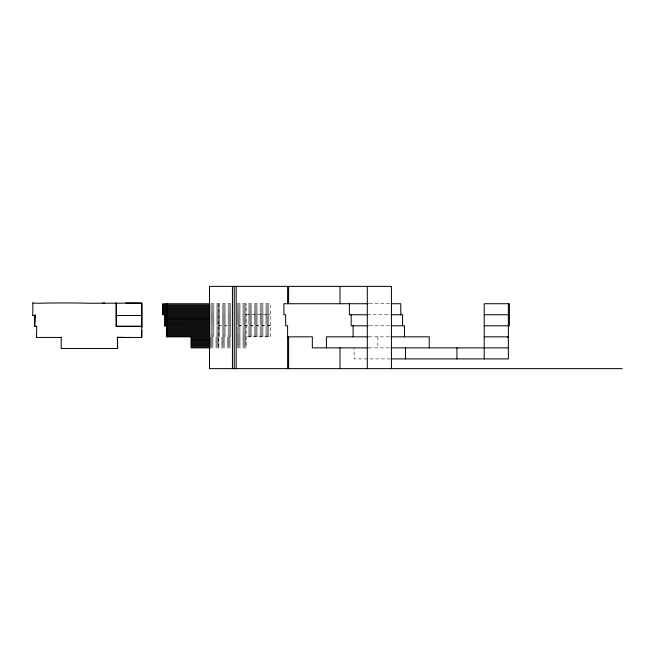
<?xml version="1.0" encoding="UTF-8"?>
<svg xmlns="http://www.w3.org/2000/svg" width="655" height="655" viewBox="0 0 655 655"><rect width="100%" height="100%" fill="white"/><g stroke="black" fill="none" stroke-linecap="round" stroke-linejoin="round"><path stroke-width="0.49" stroke-dasharray="3.27 2.46" d="M210.787 303.724L230.978 303.724M237.004 303.724L270.269 303.724L270.269 336.834L246.133 336.834M369.256 303.724L390.707 303.724M210.787 304.845L230.978 304.845M237.004 304.845L270.269 304.845M210.787 305.901L230.978 305.901M237.004 305.901L270.269 305.901M210.787 306.949L230.978 306.949M237.004 306.949L270.269 306.949M210.787 307.997L230.978 307.997M237.004 307.997L270.269 307.997M210.787 309.045L230.978 309.045M237.004 309.045L270.269 309.045M210.787 310.093L230.978 310.093M237.004 310.093L270.269 310.093M210.787 311.141L230.978 311.141M237.004 311.141L270.269 311.141M210.787 312.189L230.978 312.189M237.004 312.189L270.269 312.189M210.787 313.246L230.978 313.246M237.004 313.246L270.269 313.246M210.787 314.294L230.978 314.294M237.004 314.294L270.269 314.294M246.133 314.76L270.269 314.76M367.299 314.76L390.707 314.76M210.787 315.342L230.978 315.342M237.004 315.342L270.269 315.342M210.787 316.39L230.978 316.39M237.004 316.39L270.269 316.39M210.787 317.438L230.978 317.438M237.004 317.438L270.269 317.438M210.787 318.486L230.978 318.486M237.004 318.486L270.269 318.486M210.787 319.542L230.978 319.542M237.004 319.542L270.269 319.542M210.787 320.59L230.978 320.59M237.004 320.59L270.269 320.59M210.787 321.638L230.978 321.638M237.004 321.638L270.269 321.638M210.787 322.686L230.978 322.686M237.004 322.686L270.269 322.686M210.787 323.734L230.978 323.734M237.004 323.734L270.269 323.734M210.787 324.782L230.978 324.782M237.004 324.782L270.269 324.782M218.852 325.83L230.978 325.822L210.787 325.83M369.224 325.797L390.495 325.797M210.787 326.886L230.978 326.886M237.004 326.886L270.269 326.886M210.787 327.934L230.978 327.934M237.004 327.934L270.269 327.934M210.787 328.982L230.978 328.982M237.004 328.982L270.269 328.982M210.787 330.03L230.978 330.03M237.004 330.03L270.269 330.03M210.787 331.078L230.978 331.078M237.004 331.078L270.269 331.078M210.787 332.126L230.978 332.126M237.004 332.126L270.269 332.126M210.787 333.182L230.978 333.182M237.004 333.182L270.269 333.182M210.787 334.23L230.978 334.23M237.004 334.23L270.269 334.23M210.787 335.278L230.978 335.278M237.004 335.278L270.269 335.278M210.787 336.326L230.978 336.326M237.004 336.326L270.269 336.326M368.773 336.834L390.945 336.834M209.96 337.374L230.978 337.374M237.044 337.374L246.133 337.374M209.96 338.422L230.978 338.422M237.044 338.422L246.133 338.422M209.96 339.47L230.978 339.47M237.044 339.47L246.133 339.47M209.96 340.526L230.978 340.526M237.044 340.526L246.133 340.526M209.96 341.574L230.978 341.574M237.044 341.574L246.133 341.574M209.96 342.622L230.978 342.622M237.044 342.622L246.133 342.622M209.96 343.67L230.978 343.67M237.044 343.67L246.133 343.67M209.96 344.718L230.978 344.718M237.044 344.718L246.133 344.718M209.96 345.766L230.978 345.766M237.044 345.766L246.133 345.766M209.96 346.822L230.978 346.822M237.044 346.822L246.133 346.822M209.96 347.87L230.978 347.87M237.044 347.87L246.133 347.87L246.133 303.724M368.773 347.87L390.945 347.87M390.405 358.907L354.109 358.907L354.109 347.87M377.845 336.834L377.845 347.87M218.852 303.724L218.852 347.87M270.269 325.797L237.044 325.822L270.269 325.797"/><path stroke-width="0.98" d="M141.717 330.374L141.791 337.571M141.734 327.344L141.988 303.257M116.181 302.987L116.312 326.403L141.906 326.223L141.66 337.44L117.523 337.44L117.663 348.607M34.543 326.542L36.778 326.223L36.467 337.571M141.906 326.223L141.66 303.118L89.637 303.257A873.966 708.997 0 0 0 38.227 303.257L32.75 302.987M507.83 337.571L508.354 336.834L484.217 336.834M32.75 315.505L32.889 303.118M34.543 315.505L32.889 315.366M61.21 337.571L61.21 348.607M116.181 315.505L141.791 315.505M116.181 326.542L116.312 303.118M36.598 337.44L61.349 337.44M102.745 303.044L104.759 303.011M141.66 326.403L116.492 326.223M209.78 303.724L162.71 303.724L162.71 314.76L164.503 314.76L164.503 325.797L209.78 325.83M368.249 303.724L283.877 303.724L283.877 314.76L285.67 314.76L285.67 325.797L287.594 325.797L287.594 368.634M391.723 303.724L400.794 303.724L400.794 314.76M162.71 304.845L209.78 304.845M162.71 305.901L209.78 305.901M162.71 306.949L209.78 306.949M162.71 307.997L209.78 307.997M162.71 309.045L209.78 309.045M162.71 310.093L209.78 310.093M162.71 311.141L209.78 311.141M162.71 312.189L209.78 312.189M162.71 313.246L209.78 313.246M162.71 314.294L209.78 314.294M367.529 314.76L349.377 314.76L349.377 303.724M391.502 314.76L402.588 314.76L402.588 325.797M484.217 314.76L509.402 314.76M164.503 315.342L209.78 315.342M164.503 316.39L209.78 316.39M164.503 317.438L209.78 317.438M164.503 318.486L209.78 318.486M164.503 319.542L209.78 319.542M164.503 320.59L209.78 320.59M164.503 321.638L209.78 321.638M164.503 322.686L209.78 322.686M164.503 323.734L209.78 323.734M164.503 324.782L209.78 324.782M164.503 325.797L166.427 325.797M368.216 325.797L351.178 325.797L351.178 314.76M391.403 325.797L404.512 325.797L404.512 336.834M484.217 325.797L509.402 325.797L509.402 303.724L484.217 303.724L484.217 358.907M166.427 326.886L209.78 326.886M166.427 327.934L209.78 327.934M166.427 328.982L209.78 328.982M166.427 330.03L209.78 330.03M166.427 331.078L209.78 331.078M166.427 332.126L209.78 332.126M166.427 333.182L209.78 333.182M166.427 334.23L209.78 334.23M166.427 335.278L209.78 335.278M166.427 336.326L209.78 336.326M287.594 336.834L312.337 336.834L312.337 347.87L368.225 347.87M368.216 336.834L326.427 336.834L326.427 347.87M390.945 336.834L429.254 336.834L429.254 347.87M191.17 337.374L209.96 337.374M191.17 338.422L209.96 338.422M191.17 339.47L209.96 339.47M191.17 340.526L209.96 340.526M191.17 341.574L209.96 341.574M191.17 342.622L209.96 342.622M191.17 343.67L209.96 343.67M191.17 344.718L209.96 344.718M191.17 345.766L209.96 345.766M191.17 346.822L209.96 346.822M209.96 347.87L191.17 347.87L191.17 336.834L166.427 336.834L166.427 303.724M390.945 347.87L508.354 347.87M391.412 358.907L508.354 358.907L508.354 303.724M622.25 368.634L209.51 368.634L209.51 286.366L391.436 286.366L391.436 368.634M125.883 302.995L141.66 303.118M61.349 348.476L117.523 348.476L117.343 337.26L128.986 337.571M456.936 347.87L456.936 358.907M405.527 347.87L405.527 358.907M367.299 286.366L367.299 368.634M353.094 325.797L353.094 336.834M340.019 286.366L340.019 303.724M340.019 347.87L340.019 368.634M288.609 286.366L288.609 303.724M288.609 336.834L288.609 368.634M287.594 286.366L287.594 303.724M236.177 286.366L236.177 368.634M234.261 286.366L234.261 368.634M232.46 286.366L232.46 368.634M167.443 303.724L167.443 336.834M35.354 314.76L34.682 326.403L34.682 315.366"/></g></svg>
